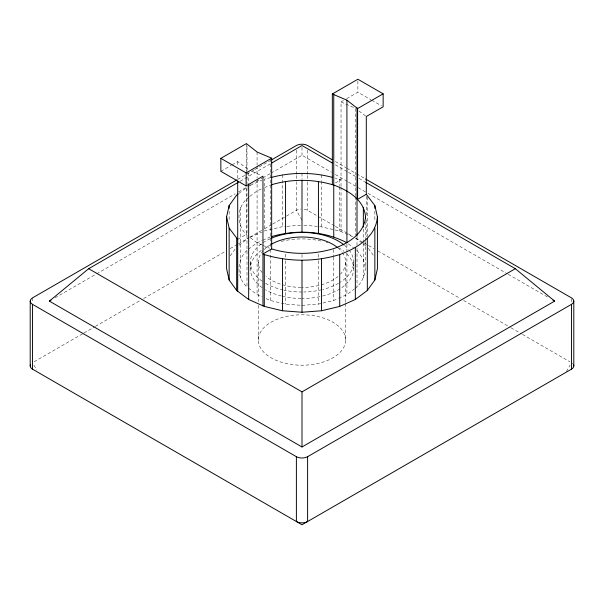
<?xml version="1.0" encoding="UTF-8"?>
<svg xmlns="http://www.w3.org/2000/svg" width="604" height="604" viewBox="0 0 604 604"><rect width="100%" height="100%" fill="white"/><g stroke="black" fill="none" stroke-linecap="round" stroke-linejoin="round"><path stroke-width="0.45" stroke-dasharray="3.02 2.27" d="M249.158 196.881C236.526 206.1 235.462 224.522 246.991 235.175M354.842 288.667C369.761 277.659 364.839 257.206 365.518 241.358M566.326 371.611L570.07 365.133M230.222 255.93L235.605 248.433M246.991 250.366C236.323 260.173 236.323 277.228 246.991 287.036L246.991 184.65M238.927 193.378L247.919 186.613M249.875 196.338L257.085 190.909L263.661 187.995M238.927 245.239L247.919 238.474M248.433 249.286L257.085 242.77L262.023 240.588M338.693 298.278L346.915 294.631L354.125 289.21M220.853 171.317L231.279 165.292M232.087 164.832L237.697 161.593L248.667 169.845M341.041 186.319L341.041 101.925L343.442 100.536M346.651 98.686L357.878 92.201L370.916 99.728M237.568 179.494L253.907 170.064M254.722 169.588L270.245 160.626M240.12 181.26L270.245 163.873M55.07 297.825L95.817 274.299M96.632 273.823L235.175 193.839M238.437 191.959L247.398 186.787M248.214 186.311L253.106 183.488M256.36 181.608L262.068 178.316M262.883 177.84L270.214 173.612M271.03 173.137L302 155.258L331.339 172.2M237.697 239.38L246.402 234.352L246.402 186.636M335.499 182.914L341.041 179.72L335.167 178.044M34.156 361.758L83.171 333.461M83.994 332.985L94.609 326.855M95.424 326.387L140.355 300.445M143.624 298.557L226.13 250.924M230.215 248.561L237.568 244.318M238.384 243.85L249.007 237.719M249.822 237.244L263.706 229.226M264.529 228.757L271.876 224.514M272.698 224.039L296.383 210.358A7.943 4.583 0 0 1 300.966 209.059M250.313 185.322L261.819 180.226M264.484 187.633L270.245 185.081M250.313 237.183L261.819 232.079M262.846 240.226L270.245 236.942M302 305.375L318.436 304.122L333.755 300.46L337.87 298.64M270.652 177.606L264.288 179.131L264.288 230.992L282.476 226.643L286.198 226.357M287.127 226.289L302 225.156M303.857 225.3L318.731 226.424M319.659 226.5L339.712 230.992L354.495 237.538M266.13 298.64L270.245 300.46L285.564 304.122L301.086 305.307M341.041 101.925L355.333 108.259L355.333 195.636M252.027 171.332L261.283 175.432M262.023 244.96L257.085 242.77L248.433 236.262M262.846 245.322L269.422 248.236M248.433 288.123L257.085 294.631L262.023 296.821M371.732 100.204L381.517 105.851M335.386 161.57L346.009 167.701M346.824 168.176L355.809 173.363M356.632 173.831L364.801 178.55M335.386 164.809L347.594 171.861M348.41 172.329L355.741 176.564M358.995 178.444L364.695 181.736M335.416 174.548L347.64 181.608M348.455 182.076L357.417 187.255M358.232 187.723L367.194 192.903M368.01 193.371L507.368 273.823M508.183 274.299L548.93 297.825M304.054 209.173A7.943 4.583 0 0 1 307.617 210.358L334.571 225.926M335.386 226.394L347.64 233.469M348.463 233.944L352.547 236.3M355.809 238.187L363.163 242.431M363.978 242.906L373.785 248.561M377.87 250.924L460.376 298.557M463.646 300.445L510.206 327.33M511.022 327.798L521.645 333.929M522.46 334.405L569.844 361.758M358.987 111.008L365.571 115.96M355.333 237.908L362.649 243.412M363.374 243.963L366.303 246.16M348.357 243.857L353.4 247.655M368.395 248.433L373.778 255.93M357.009 250.366L363.351 259.214L365.518 268.704M302 220.083L296.383 210.358L296.383 182.174M33.93 365.133L36.738 369.995M571.475 298.814L571.475 302.574M374.858 211.226L374.858 221.6M367.323 196.957L367.323 236.557M366.303 196.187L366.303 215.99M366.303 219.765L366.303 236.738M365.518 221.555L365.518 240.415M363.351 229.037L363.351 242.363M363.351 243.186L363.351 278.195M357.878 81.087L357.878 92.201M357.009 237.062L357.009 247.542M357.009 248.38L357.009 287.036M355.333 196.572L355.333 235.092M353.604 262.219L353.604 268.704M346.915 243.714L346.915 252.2M346.915 253.144L346.915 294.631M345.669 262.219L345.669 302.521M345.669 303.457L345.669 340.014A43.669 25.209 0 0 1 280.165 361.841A43.669 25.209 0 0 1 280.165 318.18A43.669 25.209 0 0 1 345.669 340.014M341.041 187.263L341.041 231.581M339.712 179.131L339.712 185.73M339.712 186.674L339.712 230.992M333.755 249.543L333.755 256.141M333.755 257.085L333.755 300.46M321.524 174.782L321.524 180.437M321.524 181.381L321.524 226.643M318.436 254.148L318.436 259.803M318.436 260.747L318.436 304.122M307.617 150.23L307.617 174.662M307.617 175.598L307.617 181.238M307.617 182.174L307.617 210.358M302 147.3L302 155.258M302 173.295L302 178.95M302 254.458L302 259.169M296.383 150.23L296.383 174.662M296.383 175.598L296.383 181.238M285.564 254.148L285.564 259.803M285.564 260.747L285.564 304.122M282.476 174.782L282.476 226.643M270.245 158.776L270.245 248.599M270.245 249.543L270.245 254.254M270.245 255.198L270.245 300.46M258.331 262.219L258.331 301.585M258.331 305.33L258.331 340.014M257.085 152.019L257.085 165.111M257.085 166.047L257.085 178.21M257.085 179.146L257.085 294.631M250.396 262.219L250.396 268.704M248.667 172.661L248.667 182.997M246.991 146.289L246.991 170.622M246.991 171.551L246.991 183.714M246.402 143.601L246.402 171.664M240.649 207.353L240.649 278.195M237.697 161.593L237.697 166.274M237.697 170.026L237.697 179.396M229.143 211.226L229.143 221.6M32.525 297.878L32.525 302.574M572.162 363.147A7.943 4.583 0 0 1 572.735 363.646M346.696 253.808A51.604 29.792 0 0 1 320.852 296.436M319.946 296.639A51.604 29.792 0 0 1 302 298.497M301.109 298.489A51.604 29.792 0 0 1 282.249 296.232M281.358 296.013A51.604 29.792 0 0 1 265.511 289.769M262.212 287.678A51.604 29.792 0 0 1 263.827 248.652M265.511 247.632A51.604 29.792 0 0 1 270.169 245.247M281.358 241.396A51.604 29.792 0 0 1 322.642 241.396M326.13 242.363A51.604 29.792 0 0 1 327.806 242.899M338.489 247.632A51.604 29.792 0 0 1 344.046 251.423M349.142 250.094A51.604 29.792 0 0 1 340.173 282.264M338.489 283.291A51.604 29.792 0 0 1 322.642 289.527M321.751 289.746A51.604 29.792 0 0 1 303.789 291.996M302 292.011A51.604 29.792 0 0 1 284.054 290.154M283.148 289.958A51.604 29.792 0 0 1 265.511 283.291M262.212 281.192A51.604 29.792 0 0 1 262.212 243.246M263.004 242.702A51.604 29.792 0 0 1 270.169 238.769M344.748 245.526A51.604 29.792 0 0 1 348.576 249.384M342.34 252.57A43.669 25.209 0 0 1 340.505 274.11M337.991 276.496A43.669 25.209 0 0 1 302 287.428M301.132 287.428A43.669 25.209 0 0 1 266.009 276.496M262.227 272.631A43.669 25.209 0 0 1 263.495 250.328M264.182 249.618A43.669 25.209 0 0 1 270.328 244.862M337.991 247.942A43.669 25.209 0 0 1 341.773 251.808"/><path stroke-width="0.91" d="M332.336 184.741L332.336 93.99L357.878 79.237L383.147 93.824L383.147 106.787L366.303 116.512L366.303 194.307L374.858 205.571L377.424 216.844L377.424 268.704L374.858 279.977L367.323 290.479L355.333 299.493L339.712 306.417L321.524 310.766L302 312.245L282.476 310.766L264.288 306.417L248.667 299.493L236.677 290.479L229.143 279.977L226.576 268.704L226.576 216.844L229.143 205.571L236.677 195.069L238.18 193.944M271.143 184.869C291.468 178.693 313.461 178.905 333.755 185.081C348.131 190.23 364.288 199.999 365.518 216.844C364.288 233.688 348.131 243.457 333.755 248.599C313.635 254.707 291.83 255.031 271.664 248.939L262.959 253.967L264.288 254.556C288.75 262.053 315.25 262.053 339.712 254.556C356.783 248.448 375.967 236.844 377.424 216.844M365.511 182.204L515.333 268.704L554.631 301.117L302 446.975L49.369 301.117L88.667 268.704L238.489 182.204M262.959 305.828L262.959 176.179L246.122 185.896L220.853 171.317L220.853 158.346L246.402 143.601L257.085 152.019L271.664 158.188L271.664 248.939M220.853 158.346L246.122 172.933L271.664 158.188M366.303 194.307L357.598 199.328L357.598 108.577L383.147 93.824M236.753 179.962L32.525 297.878A7.943 4.583 0 0 0 32.525 304.356L32.525 369.18L302 524.763L571.475 369.18A7.943 4.583 0 0 0 573.528 364.756M271.876 159.683L296.383 145.534A7.943 4.583 0 0 1 307.617 145.534L332.125 159.683M271.876 162.929L302 145.534L332.125 162.929M49.369 301.117L51 300.173M88.667 268.704L302 391.868L515.333 268.704M32.525 304.356L296.383 456.692A7.943 4.583 0 0 0 307.617 456.692L571.475 304.356A7.943 4.583 0 0 0 571.475 297.878L365.616 179.026M271.566 177.387C291.339 172.087 312.661 172.087 332.434 177.387M271.143 236.73C295.96 229.354 323.789 230.63 346.915 242.77L346.915 100.158L332.336 93.99M553 300.173L554.631 301.117M346.915 100.158L357.598 108.577M226.576 216.844L229.143 228.116L237.697 239.38M573.8 301.117L573.8 365.941M571.475 304.356L571.475 369.18M374.858 205.571L374.858 208.403M374.858 228.116L374.858 279.977M367.323 238.618L367.323 290.479M365.518 216.844L365.518 218.731M363.351 207.353L363.351 227.149M357.009 107.754L357.009 236.224M355.333 247.632L355.333 299.493M339.712 254.556L339.712 306.417M333.755 94.33L333.755 236.942M321.524 258.905L321.524 310.766M318.436 181.419L318.436 233.28M307.617 456.692L307.617 521.524A7.943 4.583 0 0 1 296.383 521.524L296.383 456.692M302 180.173L302 232.034M302 260.392L302 312.245M302 391.868L302 446.975M285.564 181.419L285.564 233.28M282.476 258.905L282.476 310.766M264.288 254.556L264.288 306.417M248.667 183.933L248.667 299.493M246.122 172.933L246.122 185.896M237.697 181.275L237.697 291.241M236.677 238.618L236.677 290.479M229.143 205.571L229.143 208.403M229.143 228.116L229.143 279.977M30.2 301.117L30.2 365.941M32.525 369.18A7.943 4.583 0 0 1 30.472 364.756M271 238.399A51.604 29.792 0 0 1 344.046 244.945M271.12 244.393A43.669 25.209 0 0 1 337.334 247.406"/></g></svg>
